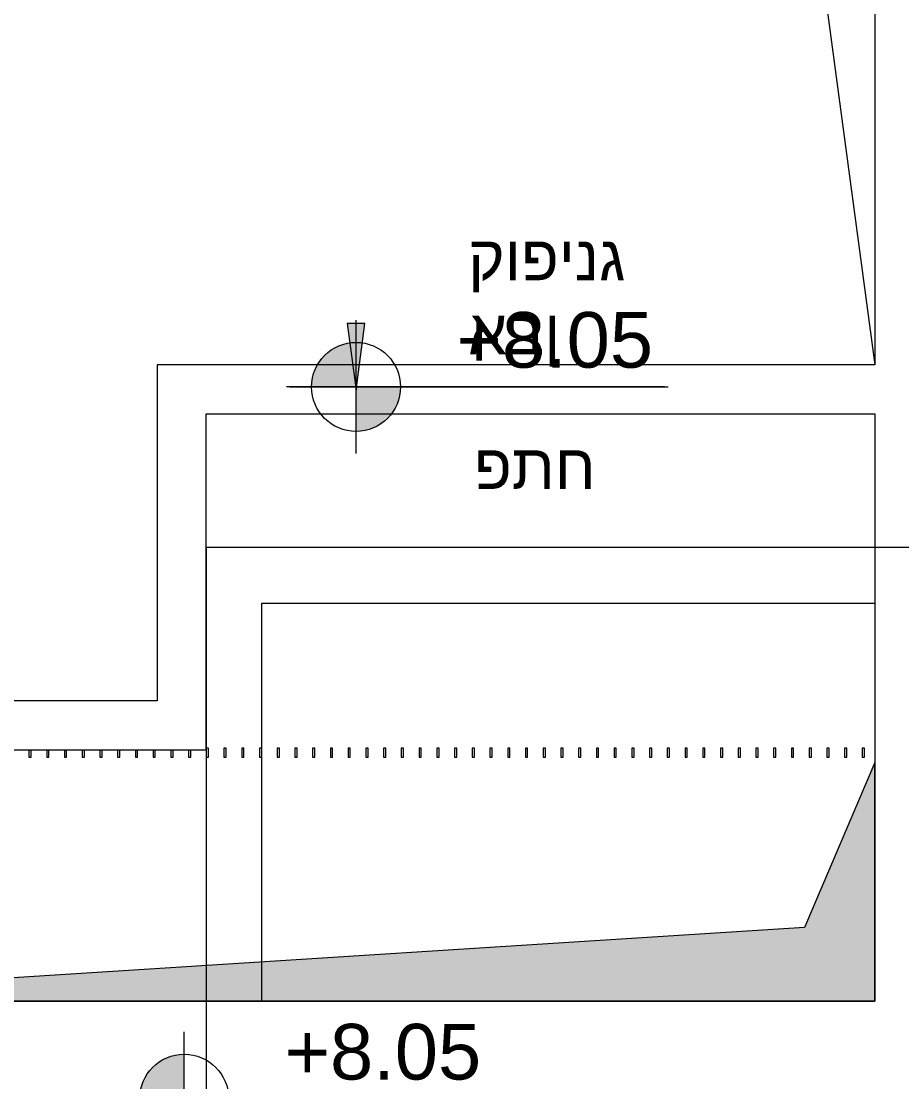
# Model space of a CAD drawing. Header units: centimetres. Extents: x 14435 to 32127, y -4289 to 2500.
# Drawn here: x 16192.5 to 16588.5, y -1608.1 to -1131.5 of the extents above; entities that cross this region are included whole.
import ezdxf

# ---------------------------------------------------------------- set-up
doc = ezdxf.new("R2010")
doc.units = ezdxf.units.CM
for name, color, linetype, lineweight in [('A-DETL', 7, 'Continuous', 5), ('A-DETL-GENF', 7, 'Continuous', 5), ('A-FLOR', 7, 'Continuous', 13), ('A-GLAZ-CWMG', 7, 'Continuous', 5), ('G-ANNO-DIMS', 7, 'Continuous', 5), ('G-ANNO-TEXT', 7, 'Continuous', 5)]:
    doc.layers.add(name, color=color, linetype=linetype, lineweight=lineweight)
doc.layers.add('A-DETL-MBND', color=9, linetype='Continuous', lineweight=5, true_color=0xc5c5c5)
doc.styles.add('Arial_1', font='arial.ttf', dxfattribs={"height": 99.987594})
doc.styles.add('Arial_3', font='arial.ttf', dxfattribs={"height": 15})

# ---------------------------------------------------------------- blocks, each defined once
blk = doc.blocks.new('Rectangular Mullion - פרופיל מרובע 4_1-V343-גג - Dependent 1')
at = {"layer": 'A-GLAZ-CWMG'}
for p, q in [((-0.5, -1.28), (-0.5, 2)), ((-0.5, 2), (0.5, 2)), ((0.5, 2), (0.5, -1.28))]:
    blk.add_line(p, q, dxfattribs=at)
blk = doc.blocks.new('Rectangular Mullion - פרופיל מרובע 4_1-V344-גג - Dependent 1')
at = {"layer": 'A-GLAZ-CWMG'}
for p, q in [((-0.5, -1.28), (-0.5, 2)), ((-0.5, 2), (0.5, 2)), ((0.5, 2), (0.5, -1.28))]:
    blk.add_line(p, q, dxfattribs=at)
blk = doc.blocks.new('Rectangular Mullion - פרופיל מרובע 4_1-V345-גג - Dependent 1')
at = {"layer": 'A-GLAZ-CWMG'}
for p, q in [((-0.5, -1.28), (-0.5, 2)), ((-0.5, 2), (0.5, 2)), ((0.5, 2), (0.5, -1.28))]:
    blk.add_line(p, q, dxfattribs=at)
blk = doc.blocks.new('Rectangular Mullion - פרופיל מרובע 4_1-V346-גג - Dependent 1')
at = {"layer": 'A-GLAZ-CWMG'}
for p, q in [((-0.5, -1.28), (-0.5, 2)), ((-0.5, 2), (0.5, 2)), ((0.5, 2), (0.5, -1.28))]:
    blk.add_line(p, q, dxfattribs=at)
blk = doc.blocks.new('Rectangular Mullion - פרופיל מרובע 4_1-V347-גג - Dependent 1')
at = {"layer": 'A-GLAZ-CWMG'}
for p, q in [((-0.5, -1.28), (-0.5, 2)), ((-0.5, 2), (0.5, 2)), ((0.5, 2), (0.5, -1.28))]:
    blk.add_line(p, q, dxfattribs=at)
blk = doc.blocks.new('Rectangular Mullion - פרופיל מרובע 4_1-V348-גג - Dependent 1')
at = {"layer": 'A-GLAZ-CWMG'}
for p, q in [((-0.5, -1.28), (-0.5, 2)), ((-0.5, 2), (0.5, 2)), ((0.5, 2), (0.5, -1.28))]:
    blk.add_line(p, q, dxfattribs=at)
blk = doc.blocks.new('Rectangular Mullion - פרופיל מרובע 4_1-V349-גג - Dependent 1')
at = {"layer": 'A-GLAZ-CWMG'}
for p, q in [((-0.5, -1.28), (-0.5, 2)), ((-0.5, 2), (0.5, 2)), ((0.5, 2), (0.5, -1.28))]:
    blk.add_line(p, q, dxfattribs=at)
blk = doc.blocks.new('Rectangular Mullion - פרופיל מרובע 4_1-V350-גג - Dependent 1')
at = {"layer": 'A-GLAZ-CWMG'}
for p, q in [((-0.5, -1.28), (-0.5, 2)), ((-0.5, 2), (0.5, 2)), ((0.5, 2), (0.5, -1.28))]:
    blk.add_line(p, q, dxfattribs=at)
blk = doc.blocks.new('Rectangular Mullion - פרופיל מרובע 4_1-V351-גג - Dependent 1')
at = {"layer": 'A-GLAZ-CWMG'}
for p, q in [((-0.5, -1.28), (-0.5, 2)), ((-0.5, 2), (0.5, 2)), ((0.5, 2), (0.5, -1.28))]:
    blk.add_line(p, q, dxfattribs=at)
blk = doc.blocks.new('Rectangular Mullion - פרופיל מרובע 4_1-V352-גג - Dependent 1')
at = {"layer": 'A-GLAZ-CWMG'}
h = blk.add_hatch(dxfattribs=at)
h.set_pattern_fill('FP_104', color=256, style=0, pattern_type=2)
h.set_pattern_definition([(270, (-710.32, -2940.255), (10, 6e-16), [])])
h.paths.add_polyline_path([(0.5, 2), (0.5, -1.28), (-0.5, -1.28), (-0.5, 2)], flags=0)
for p, q in [((-0.5, -1.28), (-0.5, 2)), ((-0.5, 2), (0.5, 2)), ((0.5, 2), (0.5, -1.28))]:
    blk.add_line(p, q, dxfattribs=at)
blk = doc.blocks.new('Rectangular Mullion - פרופיל מרובע 4_1-1052313-גג - Dependent 1')
at = {"layer": 'A-GLAZ-CWMG'}
for p, q in [((-0.5, -2), (-0.5, 2)), ((-0.5, 2), (0.5, 2)), ((0.5, 2), (0.5, -2)), ((0.5, -2), (-0.5, -2))]:
    blk.add_line(p, q, dxfattribs=at)
blk = doc.blocks.new('Rectangular Mullion - פרופיל מרובע 4_1-1052314-גג - Dependent 1')
at = {"layer": 'A-GLAZ-CWMG'}
for p, q in [((-0.5, -2), (-0.5, 2)), ((-0.5, 2), (0.5, 2)), ((0.5, 2), (0.5, -2)), ((0.5, -2), (-0.5, -2))]:
    blk.add_line(p, q, dxfattribs=at)
blk = doc.blocks.new('Rectangular Mullion - פרופיל מרובע 4_1-V353-גג - Dependent 1')
at = {"layer": 'A-GLAZ-CWMG'}
for p, q in [((-0.5, -2), (-0.5, 2)), ((-0.5, 2), (0.5, 2)), ((0.5, 2), (0.5, -2)), ((0.5, -2), (-0.5, -2))]:
    blk.add_line(p, q, dxfattribs=at)
blk = doc.blocks.new('Rectangular Mullion - פרופיל מרובע 4_1-V354-גג - Dependent 1')
at = {"layer": 'A-GLAZ-CWMG'}
for p, q in [((-0.5, -2), (-0.5, 2)), ((-0.5, 2), (0.5, 2)), ((0.5, 2), (0.5, -2)), ((0.5, -2), (-0.5, -2))]:
    blk.add_line(p, q, dxfattribs=at)
blk = doc.blocks.new('Rectangular Mullion - פרופיל מרובע 4_1-V355-גג - Dependent 1')
at = {"layer": 'A-GLAZ-CWMG'}
h = blk.add_hatch(dxfattribs=at)
h.set_pattern_fill('FP_105', color=256, style=0, pattern_type=2)
h.set_pattern_definition([(270, (-750.182, -2940.255), (10, 6e-16), [])])
h.paths.add_polyline_path([(-0.5, 2), (0.5, 2), (0.5, -2), (-0.5, -2)], flags=0)
for p, q in [((-0.5, -2), (-0.5, 2)), ((-0.5, 2), (0.5, 2)), ((0.5, 2), (0.5, -2)), ((0.5, -2), (-0.5, -2))]:
    blk.add_line(p, q, dxfattribs=at)
blk = doc.blocks.new('Rectangular Mullion - פרופיל מרובע 4_1-V356-גג - Dependent 1')
at = {"layer": 'A-GLAZ-CWMG'}
for p, q in [((-0.5, -2), (-0.5, 2)), ((-0.5, 2), (0.5, 2)), ((0.5, 2), (0.5, -2)), ((0.5, -2), (-0.5, -2))]:
    blk.add_line(p, q, dxfattribs=at)
blk = doc.blocks.new('Rectangular Mullion - פרופיל מרובע 4_1-V357-גג - Dependent 1')
at = {"layer": 'A-GLAZ-CWMG'}
for p, q in [((-0.5, -2), (-0.5, 2)), ((-0.5, 2), (0.5, 2)), ((0.5, 2), (0.5, -2)), ((0.5, -2), (-0.5, -2))]:
    blk.add_line(p, q, dxfattribs=at)
blk = doc.blocks.new('Rectangular Mullion - פרופיל מרובע 4_1-V358-גג - Dependent 1')
at = {"layer": 'A-GLAZ-CWMG'}
for p, q in [((-0.5, -2), (-0.5, 2)), ((-0.5, 2), (0.5, 2)), ((0.5, 2), (0.5, -2)), ((0.5, -2), (-0.5, -2))]:
    blk.add_line(p, q, dxfattribs=at)
blk = doc.blocks.new('Rectangular Mullion - פרופיל מרובע 4_1-V359-גג - Dependent 1')
at = {"layer": 'A-GLAZ-CWMG'}
for p, q in [((-0.5, -2), (-0.5, 2)), ((-0.5, 2), (0.5, 2)), ((0.5, 2), (0.5, -2)), ((0.5, -2), (-0.5, -2))]:
    blk.add_line(p, q, dxfattribs=at)
blk = doc.blocks.new('Rectangular Mullion - פרופיל מרובע 4_1-V360-גג - Dependent 1')
at = {"layer": 'A-GLAZ-CWMG'}
h = blk.add_hatch(dxfattribs=at)
h.set_pattern_fill('FP_106', color=256, style=0, pattern_type=2)
h.set_pattern_definition([(270, (-790.044, -2940.255), (10, 6e-16), [])])
h.paths.add_polyline_path([(-0.5, 2), (0.5, 2), (0.5, -2), (-0.5, -2)], flags=0)
for p, q in [((-0.5, -2), (-0.5, 2)), ((-0.5, 2), (0.5, 2)), ((0.5, 2), (0.5, -2)), ((0.5, -2), (-0.5, -2))]:
    blk.add_line(p, q, dxfattribs=at)
blk = doc.blocks.new('Rectangular Mullion - פרופיל מרובע 4_1-V361-גג - Dependent 1')
at = {"layer": 'A-GLAZ-CWMG'}
for p, q in [((-0.5, -2), (-0.5, 2)), ((-0.5, 2), (0.5, 2)), ((0.5, 2), (0.5, -2)), ((0.5, -2), (-0.5, -2))]:
    blk.add_line(p, q, dxfattribs=at)
blk = doc.blocks.new('Rectangular Mullion - פרופיל מרובע 4_1-V362-גג - Dependent 1')
at = {"layer": 'A-GLAZ-CWMG'}
for p, q in [((-0.5, -2), (-0.5, 2)), ((-0.5, 2), (0.5, 2)), ((0.5, 2), (0.5, -2)), ((0.5, -2), (-0.5, -2))]:
    blk.add_line(p, q, dxfattribs=at)
blk = doc.blocks.new('Rectangular Mullion - פרופיל מרובע 4_1-V363-גג - Dependent 1')
at = {"layer": 'A-GLAZ-CWMG'}
for p, q in [((-0.5, -2), (-0.5, 2)), ((-0.5, 2), (0.5, 2)), ((0.5, 2), (0.5, -2)), ((0.5, -2), (-0.5, -2))]:
    blk.add_line(p, q, dxfattribs=at)
blk = doc.blocks.new('Rectangular Mullion - פרופיל מרובע 4_1-V364-גג - Dependent 1')
at = {"layer": 'A-GLAZ-CWMG'}
for p, q in [((-0.5, -2), (-0.5, 2)), ((-0.5, 2), (0.5, 2)), ((0.5, 2), (0.5, -2)), ((0.5, -2), (-0.5, -2))]:
    blk.add_line(p, q, dxfattribs=at)
blk = doc.blocks.new('Rectangular Mullion - פרופיל מרובע 4_1-V365-גג - Dependent 1')
at = {"layer": 'A-GLAZ-CWMG'}
h = blk.add_hatch(dxfattribs=at)
h.set_pattern_fill('FP_107', color=256, style=0, pattern_type=2)
h.set_pattern_definition([(270, (-829.906, -2940.255), (10, 6e-16), [])])
h.paths.add_polyline_path([(-0.5, 2), (0.5, 2), (0.5, -2), (-0.5, -2)], flags=0)
for p, q in [((-0.5, -2), (-0.5, 2)), ((-0.5, 2), (0.5, 2)), ((0.5, 2), (0.5, -2)), ((0.5, -2), (-0.5, -2))]:
    blk.add_line(p, q, dxfattribs=at)
blk = doc.blocks.new('Rectangular Mullion - פרופיל מרובע 4_1-V366-גג - Dependent 1')
at = {"layer": 'A-GLAZ-CWMG'}
for p, q in [((-0.5, -2), (-0.5, 2)), ((-0.5, 2), (0.5, 2)), ((0.5, 2), (0.5, -2)), ((0.5, -2), (-0.5, -2))]:
    blk.add_line(p, q, dxfattribs=at)
blk = doc.blocks.new('Rectangular Mullion - פרופיל מרובע 4_1-V367-גג - Dependent 1')
at = {"layer": 'A-GLAZ-CWMG'}
for p, q in [((-0.5, -2), (-0.5, 2)), ((-0.5, 2), (0.5, 2)), ((0.5, 2), (0.5, -2)), ((0.5, -2), (-0.5, -2))]:
    blk.add_line(p, q, dxfattribs=at)
blk = doc.blocks.new('Rectangular Mullion - פרופיל מרובע 4_1-V368-גג - Dependent 1')
at = {"layer": 'A-GLAZ-CWMG'}
for p, q in [((-0.5, -2), (-0.5, 2)), ((-0.5, 2), (0.5, 2)), ((0.5, 2), (0.5, -2)), ((0.5, -2), (-0.5, -2))]:
    blk.add_line(p, q, dxfattribs=at)
blk = doc.blocks.new('Rectangular Mullion - פרופיל מרובע 4_1-V369-גג - Dependent 1')
at = {"layer": 'A-GLAZ-CWMG'}
for p, q in [((-0.5, -2), (-0.5, 2)), ((-0.5, 2), (0.5, 2)), ((0.5, 2), (0.5, -2)), ((0.5, -2), (-0.5, -2))]:
    blk.add_line(p, q, dxfattribs=at)
blk = doc.blocks.new('Rectangular Mullion - פרופיל מרובע 4_1-V370-גג - Dependent 1')
at = {"layer": 'A-GLAZ-CWMG'}
h = blk.add_hatch(dxfattribs=at)
h.set_pattern_fill('FP_108', color=256, style=0, pattern_type=2)
h.set_pattern_definition([(270, (-869.768, -2940.255), (10, 6e-16), [])])
h.paths.add_polyline_path([(-0.5, 2), (0.5, 2), (0.5, -2), (-0.5, -2)], flags=0)
for p, q in [((-0.5, -2), (-0.5, 2)), ((-0.5, 2), (0.5, 2)), ((0.5, 2), (0.5, -2)), ((0.5, -2), (-0.5, -2))]:
    blk.add_line(p, q, dxfattribs=at)
blk = doc.blocks.new('Rectangular Mullion - פרופיל מרובע 4_1-V371-גג - Dependent 1')
at = {"layer": 'A-GLAZ-CWMG'}
for p, q in [((-0.5, -2), (-0.5, 2)), ((-0.5, 2), (0.5, 2)), ((0.5, 2), (0.5, -2)), ((0.5, -2), (-0.5, -2))]:
    blk.add_line(p, q, dxfattribs=at)
blk = doc.blocks.new('Rectangular Mullion - פרופיל מרובע 4_1-V372-גג - Dependent 1')
at = {"layer": 'A-GLAZ-CWMG'}
for p, q in [((-0.5, -2), (-0.5, 2)), ((-0.5, 2), (0.5, 2)), ((0.5, 2), (0.5, -2)), ((0.5, -2), (-0.5, -2))]:
    blk.add_line(p, q, dxfattribs=at)
blk = doc.blocks.new('Rectangular Mullion - פרופיל מרובע 4_1-V373-גג - Dependent 1')
at = {"layer": 'A-GLAZ-CWMG'}
for p, q in [((-0.5, -2), (-0.5, 2)), ((-0.5, 2), (0.5, 2)), ((0.5, 2), (0.5, -2)), ((0.5, -2), (-0.5, -2))]:
    blk.add_line(p, q, dxfattribs=at)
blk = doc.blocks.new('Rectangular Mullion - פרופיל מרובע 4_1-V374-גג - Dependent 1')
at = {"layer": 'A-GLAZ-CWMG'}
for p, q in [((-0.5, -2), (-0.5, 2)), ((-0.5, 2), (0.5, 2)), ((0.5, 2), (0.5, -2)), ((0.5, -2), (-0.5, -2))]:
    blk.add_line(p, q, dxfattribs=at)
blk = doc.blocks.new('Rectangular Mullion - פרופיל מרובע 4_1-V375-גג - Dependent 1')
at = {"layer": 'A-GLAZ-CWMG'}
for p, q in [((-0.5, -2), (-0.5, 2)), ((-0.5, 2), (0.5, 2)), ((0.5, 2), (0.5, -2)), ((0.5, -2), (-0.5, -2))]:
    blk.add_line(p, q, dxfattribs=at)
blk = doc.blocks.new('Rectangular Mullion - פרופיל מרובע 4_1-V376-גג - Dependent 1')
at = {"layer": 'A-GLAZ-CWMG'}
for p, q in [((-0.5, -2), (-0.5, 2)), ((-0.5, 2), (0.5, 2)), ((0.5, 2), (0.5, -2)), ((0.5, -2), (-0.5, -2))]:
    blk.add_line(p, q, dxfattribs=at)
blk = doc.blocks.new('Rectangular Mullion - פרופיל מרובע 4_1-V378-גג - Dependent 1')
at = {"layer": 'A-GLAZ-CWMG'}
for p, q in [((-0.5, -2), (-0.5, 2)), ((-0.5, 2), (0.5, 2)), ((0.5, 2), (0.5, -2)), ((0.5, -2), (-0.5, -2))]:
    blk.add_line(p, q, dxfattribs=at)
blk = doc.blocks.new('Rectangular Mullion - פרופיל מרובע 4_1-V379-גג - Dependent 1')
at = {"layer": 'A-GLAZ-CWMG'}
for p, q in [((-0.5, -2), (-0.5, 2)), ((-0.5, 2), (0.5, 2)), ((0.5, 2), (0.5, -2)), ((0.5, -2), (-0.5, -2))]:
    blk.add_line(p, q, dxfattribs=at)
blk = doc.blocks.new('Rectangular Mullion - פרופיל מרובע 4_1-V380-גג - Dependent 1')
at = {"layer": 'A-GLAZ-CWMG'}
for p, q in [((-0.5, -2), (-0.5, 2)), ((-0.5, 2), (0.5, 2)), ((0.5, 2), (0.5, -2)), ((0.5, -2), (-0.5, -2))]:
    blk.add_line(p, q, dxfattribs=at)
blk = doc.blocks.new('Rectangular Mullion - פרופיל מרובע 4_1-V381-גג - Dependent 1')
at = {"layer": 'A-GLAZ-CWMG'}
for p, q in [((-0.5, -2), (-0.5, 2)), ((-0.5, 2), (0.5, 2)), ((0.5, 2), (0.5, -2)), ((0.5, -2), (-0.5, -2))]:
    blk.add_line(p, q, dxfattribs=at)
blk = doc.blocks.new('Rectangular Mullion - פרופיל מרובע 4_1-V382-גג - Dependent 1')
at = {"layer": 'A-GLAZ-CWMG'}
for p, q in [((-0.5, -2), (-0.5, 2)), ((-0.5, 2), (0.5, 2)), ((0.5, 2), (0.5, -2)), ((0.5, -2), (-0.5, -2))]:
    blk.add_line(p, q, dxfattribs=at)
blk = doc.blocks.new('Rectangular Mullion - פרופיל מרובע 4_1-V383-גג - Dependent 1')
at = {"layer": 'A-GLAZ-CWMG'}
for p, q in [((-0.5, -2), (-0.5, 2)), ((-0.5, 2), (0.5, 2)), ((0.5, 2), (0.5, -2)), ((0.5, -2), (-0.5, -2))]:
    blk.add_line(p, q, dxfattribs=at)
blk = doc.blocks.new('Rectangular Mullion - פרופיל מרובע 4_1-V384-גג - Dependent 1')
at = {"layer": 'A-GLAZ-CWMG'}
for p, q in [((-0.5, -2), (-0.5, 2)), ((-0.5, 2), (0.5, 2)), ((0.5, 2), (0.5, -2)), ((0.5, -2), (-0.5, -2))]:
    blk.add_line(p, q, dxfattribs=at)
blk = doc.blocks.new('Rectangular Mullion - פרופיל מרובע 4_1-V385-גג - Dependent 1')
at = {"layer": 'A-GLAZ-CWMG'}
for p, q in [((-0.5, -2), (-0.5, 2)), ((-0.5, 2), (0.5, 2)), ((0.5, 2), (0.5, -2)), ((0.5, -2), (-0.5, -2))]:
    blk.add_line(p, q, dxfattribs=at)
blk = doc.blocks.new('Rectangular Mullion - פרופיל מרובע 4_1-V386-גג - Dependent 1')
at = {"layer": 'A-GLAZ-CWMG'}
for p, q in [((-0.5, -2), (-0.5, 2)), ((-0.5, 2), (0.5, 2)), ((0.5, 2), (0.5, -2)), ((0.5, -2), (-0.5, -2))]:
    blk.add_line(p, q, dxfattribs=at)
blk = doc.blocks.new('Rectangular Mullion - פרופיל מרובע 4_1-V387-גג - Dependent 1')
at = {"layer": 'A-GLAZ-CWMG'}
for p, q in [((-0.5, -2), (-0.5, 2)), ((-0.5, 2), (0.5, 2)), ((0.5, 2), (0.5, -2)), ((0.5, -2), (-0.5, -2))]:
    blk.add_line(p, q, dxfattribs=at)
blk = doc.blocks.new('Rectangular Mullion - פרופיל מרובע 4_1-V388-גג - Dependent 1')
at = {"layer": 'A-GLAZ-CWMG'}
for p, q in [((-0.5, -2), (-0.5, 2)), ((-0.5, 2), (0.5, 2)), ((0.5, 2), (0.5, -2)), ((0.5, -2), (-0.5, -2))]:
    blk.add_line(p, q, dxfattribs=at)
blk = doc.blocks.new('Rectangular Mullion - פרופיל מרובע 4_1-V389-גג - Dependent 1')
at = {"layer": 'A-GLAZ-CWMG'}
for p, q in [((-0.5, -2), (-0.5, 2)), ((-0.5, 2), (0.5, 2)), ((0.5, 2), (0.5, -2)), ((0.5, -2), (-0.5, -2))]:
    blk.add_line(p, q, dxfattribs=at)
blk = doc.blocks.new('Spot Elevations - ISH PLAN-38599-גג - Dependent 1')
at = {"layer": 'G-ANNO-DIMS'}
h = blk.add_hatch(color=256, dxfattribs=at)
edge = h.paths.add_edge_path(flags=0)
edge.add_line((0, 0), (-0.2, 0))
edge.add_arc((0, 0), 0.2, 90, 180, ccw=False)
edge.add_line((0, 0.2), (0, 0))
h = blk.add_hatch(color=256, dxfattribs=at)
edge = h.paths.add_edge_path(flags=0)
edge.add_line((0, 0), (0.2, 0))
edge.add_arc((0, 0), 0.2, 270, 360, ccw=False)
edge.add_line((0, -0.2), (0, 0))
for p, q in [((0, -0.3), (0, 0.3)), ((1.3876, 0), (-0.3124, 0)), ((-0.297, 0), (1.403, 0))]:
    blk.add_line(p, q, dxfattribs=at)
blk.add_circle((0, 0), 0.2, dxfattribs=at)
blk = doc.blocks.new('gag')
at = {"layer": 'A-DETL-GENF', "true_color": 0xc0c0c0}
blk.add_hatch(color=9, dxfattribs=at).paths.add_polyline_path([(49298.6, -12656.89), (49298.6, -12549.56), (49266.99, -12623.67), (48743.85, -12656.89), (49177.19, -12656.89)], flags=0)
at = {"layer": 'G-ANNO-DIMS'}
blk.add_hatch(color=256, dxfattribs=at).paths.add_polyline_path([(49065.31, -12382.3), (49069.26, -12352.3), (49061.36, -12352.3)], flags=0)
at = {"layer": 'A-DETL', "color": 9, "true_color": 0xc0c0c0}
blk.add_line((49257.6, -12064.97), (49298.6, -12370.89), dxfattribs=at)
at = {"layer": 'A-DETL', "color": 21, "lineweight": 13, "true_color": 0xffaaaa}
blk.add_line((48997.94, -12452.89), (48997.94, -12953.32), dxfattribs=at)
at = {"layer": 'A-DETL', "color": 1, "lineweight": 13, "true_color": 0xff0000}
blk.add_line((49597.94, -12452.89), (48997.94, -12452.89), dxfattribs=at)
at = {"layer": 'A-DETL', "color": 7}
for p, q in [((49298.6, -12549.56), (49266.99, -12623.67)), ((49298.6, -12656.89), (49298.6, -12549.56)), ((49266.99, -12623.67), (48743.85, -12656.89)), ((48743.85, -12656.89), (49298.6, -12656.89))]:
    blk.add_line(p, q, dxfattribs=at)
at = {"layer": 'A-DETL-MBND'}
for p, q in [((49298.6, -12452.89), (48997.94, -12452.89)), ((49022.94, -12656.89), (49022.94, -12477.89)), ((49022.94, -12477.89), (49298.6, -12477.89)), ((48997.94, -12543.89), (48997.94, -12656.89))]:
    blk.add_line(p, q, dxfattribs=at)
at = {"layer": 'A-FLOR'}
for p, q in [((49298.6, -11596.89), (49298.6, -12370.89)), ((49298.6, -12370.89), (48975.94, -12370.89)), ((48975.94, -12370.89), (48975.94, -12521.89)), ((48997.94, -12543.89), (48997.94, -12392.89)), ((48997.94, -12392.89), (49298.6, -12392.89)), ((49298.6, -12392.89), (49298.6, -12656.89)), ((48975.94, -12521.89), (48721.85, -12521.89)), ((48743.85, -12543.89), (48997.94, -12543.89)), ((49298.6, -12656.89), (48743.85, -12656.89))]:
    blk.add_line(p, q, dxfattribs=at)
at = {"layer": 'G-ANNO-DIMS'}
for p, q in [((49069.26, -12352.3), (49061.36, -12352.3)), ((49061.36, -12352.3), (49065.31, -12382.3)), ((49065.31, -12382.3), (49069.26, -12352.3)), ((49065.31, -12382.3), (49065.31, -12380.76))]:
    blk.add_line(p, q, dxfattribs=at)
at = {"layer": 'A-GLAZ-CWMG', "extrusion": (0, 0, -1), "rotation": 180}
for name, p in [('Rectangular Mullion - פרופיל מרובע 4_1-V343-גג - Dependent 1', (-48918.74, -12545.17)), ('Rectangular Mullion - פרופיל מרובע 4_1-V344-גג - Dependent 1', (-48926.71, -12545.17)), ('Rectangular Mullion - פרופיל מרובע 4_1-V345-גג - Dependent 1', (-48934.69, -12545.17)), ('Rectangular Mullion - פרופיל מרובע 4_1-V346-גג - Dependent 1', (-48942.66, -12545.17)), ('Rectangular Mullion - פרופיל מרובע 4_1-V347-גג - Dependent 1', (-48950.63, -12545.17)), ('Rectangular Mullion - פרופיל מרובע 4_1-V348-גג - Dependent 1', (-48958.6, -12545.17)), ('Rectangular Mullion - פרופיל מרובע 4_1-V349-גג - Dependent 1', (-48966.58, -12545.17)), ('Rectangular Mullion - פרופיל מרובע 4_1-V350-גג - Dependent 1', (-48974.55, -12545.17)), ('Rectangular Mullion - פרופיל מרובע 4_1-V351-גג - Dependent 1', (-48982.52, -12545.17)), ('Rectangular Mullion - פרופיל מרובע 4_1-V352-גג - Dependent 1', (-48990.49, -12545.17)), ('Rectangular Mullion - פרופיל מרובע 4_1-1052313-גג - Dependent 1', (-48998.47, -12545.17)), ('Rectangular Mullion - פרופיל מרובע 4_1-1052314-גג - Dependent 1', (-49006.44, -12545.17)), ('Rectangular Mullion - פרופיל מרובע 4_1-V353-גג - Dependent 1', (-49014.41, -12545.17)), ('Rectangular Mullion - פרופיל מרובע 4_1-V354-גג - Dependent 1', (-49022.38, -12545.17)), ('Rectangular Mullion - פרופיל מרובע 4_1-V355-גג - Dependent 1', (-49030.36, -12545.17)), ('Rectangular Mullion - פרופיל מרובע 4_1-V356-גג - Dependent 1', (-49038.33, -12545.17)), ('Rectangular Mullion - פרופיל מרובע 4_1-V357-גג - Dependent 1', (-49046.3, -12545.17)), ('Rectangular Mullion - פרופיל מרובע 4_1-V358-גג - Dependent 1', (-49054.27, -12545.17)), ('Rectangular Mullion - פרופיל מרובע 4_1-V359-גג - Dependent 1', (-49062.24, -12545.17)), ('Rectangular Mullion - פרופיל מרובע 4_1-V360-גג - Dependent 1', (-49070.22, -12545.17)), ('Rectangular Mullion - פרופיל מרובע 4_1-V361-גג - Dependent 1', (-49078.19, -12545.17)), ('Rectangular Mullion - פרופיל מרובע 4_1-V362-גג - Dependent 1', (-49086.16, -12545.17)), ('Rectangular Mullion - פרופיל מרובע 4_1-V363-גג - Dependent 1', (-49094.13, -12545.17)), ('Rectangular Mullion - פרופיל מרובע 4_1-V364-גג - Dependent 1', (-49102.11, -12545.17)), ('Rectangular Mullion - פרופיל מרובע 4_1-V365-גג - Dependent 1', (-49110.08, -12545.17)), ('Rectangular Mullion - פרופיל מרובע 4_1-V366-גג - Dependent 1', (-49118.05, -12545.17)), ('Rectangular Mullion - פרופיל מרובע 4_1-V367-גג - Dependent 1', (-49126.02, -12545.17)), ('Rectangular Mullion - פרופיל מרובע 4_1-V368-גג - Dependent 1', (-49134, -12545.17)), ('Rectangular Mullion - פרופיל מרובע 4_1-V369-גג - Dependent 1', (-49141.97, -12545.17)), ('Rectangular Mullion - פרופיל מרובע 4_1-V370-גג - Dependent 1', (-49149.94, -12545.17)), ('Rectangular Mullion - פרופיל מרובע 4_1-V371-גג - Dependent 1', (-49157.91, -12545.17)), ('Rectangular Mullion - פרופיל מרובע 4_1-V372-גג - Dependent 1', (-49165.89, -12545.17)), ('Rectangular Mullion - פרופיל מרובע 4_1-V373-גג - Dependent 1', (-49173.86, -12545.17)), ('Rectangular Mullion - פרופיל מרובע 4_1-V374-גג - Dependent 1', (-49181.83, -12545.17)), ('Rectangular Mullion - פרופיל מרובע 4_1-V375-גג - Dependent 1', (-49189.8, -12545.17)), ('Rectangular Mullion - פרופיל מרובע 4_1-V376-גג - Dependent 1', (-49197.78, -12545.17)), ('Rectangular Mullion - פרופיל מרובע 4_1-V378-גג - Dependent 1', (-49205.75, -12545.17)), ('Rectangular Mullion - פרופיל מרובע 4_1-V379-גג - Dependent 1', (-49213.72, -12545.17)), ('Rectangular Mullion - פרופיל מרובע 4_1-V380-גג - Dependent 1', (-49221.69, -12545.17)), ('Rectangular Mullion - פרופיל מרובע 4_1-V381-גג - Dependent 1', (-49229.67, -12545.17)), ('Rectangular Mullion - פרופיל מרובע 4_1-V382-גג - Dependent 1', (-49237.64, -12545.17)), ('Rectangular Mullion - פרופיל מרובע 4_1-V383-גג - Dependent 1', (-49245.61, -12545.17)), ('Rectangular Mullion - פרופיל מרובע 4_1-V384-גג - Dependent 1', (-49253.58, -12545.17)), ('Rectangular Mullion - פרופיל מרובע 4_1-V385-גג - Dependent 1', (-49261.55, -12545.17)), ('Rectangular Mullion - פרופיל מרובע 4_1-V386-גג - Dependent 1', (-49269.53, -12545.17)), ('Rectangular Mullion - פרופיל מרובע 4_1-V387-גג - Dependent 1', (-49277.5, -12545.17)), ('Rectangular Mullion - פרופיל מרובע 4_1-V388-גג - Dependent 1', (-49285.47, -12545.17)), ('Rectangular Mullion - פרופיל מרובע 4_1-V389-גג - Dependent 1', (-49293.44, -12545.17))]:
    blk.add_blockref(name, p, dxfattribs=at)
at = {"layer": 'G-ANNO-DIMS', "xscale": 99.99999999999991, "yscale": 99.99999999999991, "zscale": 99.99999999999991}
for p in [(49065.31, -12380.76), (48988.04, -12700.68)]:
    blk.add_blockref('Spot Elevations - ISH PLAN-38599-גג - Dependent 1', p, dxfattribs=at)
at = {"layer": 'G-ANNO-DIMS', "char_height": 25, "width": 83.5586, "attachment_point": 1, "line_spacing_factor": 0.941778, "style": 'Arial_1'}
for insert in [(49110.5, -12347.12), (49033.22, -12667.05)]:
    blk.add_mtext('+8.05', dxfattribs=dict(at, insert=insert))
at = {"layer": 'G-ANNO-TEXT', "char_height": 20, "attachment_point": 1, "style": 'Arial_3'}
for s, insert, width in [('קופינג אבן', (49115.69, -12312.85), 108.3881), ('\\fArial|b0|i0|c177|p34|;\\W.8; ', (49159.6, -12406.66), 4.4894), ('פתח', (49118.32, -12406.66), 50.0253), ('\\fArial|b0|i0|c177|p34|;\\W.8; ', (48925.14, -12550.36), 4.4895)]:
    blk.add_mtext(s, dxfattribs=dict(at, insert=insert, width=width))

msp = doc.modelspace()

# ---------------------------------------------------------------- block references
msp.add_blockref('gag', (-32722.21, 11084.93))

doc.saveas('drawing.dxf')
